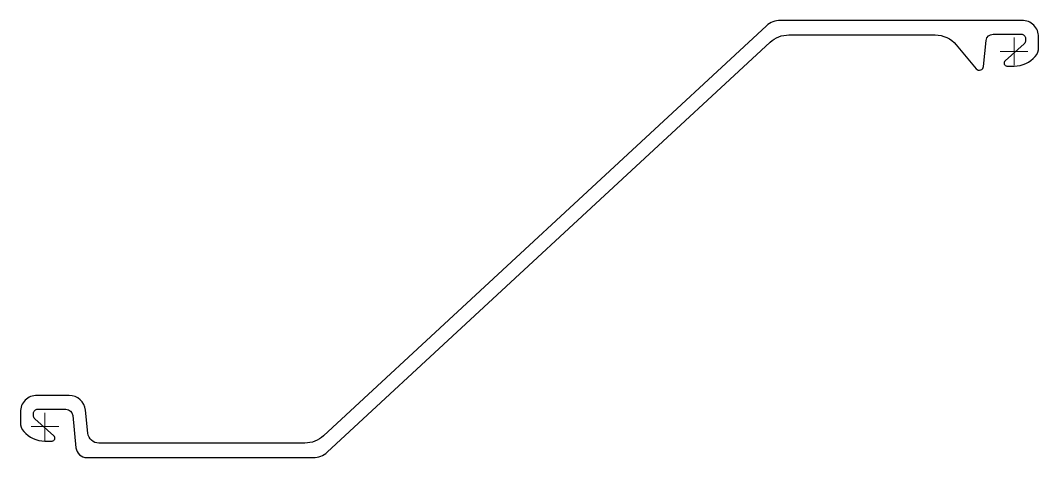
# Model space of a CAD drawing. Header units: millimetres. Extents: x 8 to 743, y -491 to -175.
import ezdxf

# ---------------------------------------------------------------- set-up
doc = ezdxf.new("R2010")
doc.units = ezdxf.units.MM
doc.layers.add('ref', color=4, linetype='Continuous', lineweight=5)

# ---------------------------------------------------------------- blocks, each defined once
blk = doc.blocks.new('AZ14-700-s')
blk.add_lwpolyline([(-15.35, -3.5, 0.219232), (-0.15, -10.5), (5.11, -10.5, 0.687281), (6.54, -6.79), (-7.26, 5.63, -0.212557), (-8.25, 7.86), (-8.25, 9.5, -0.414214), (-5.25, 12.5), (15.09, 12.5, -0.385314), (20.06, 8), (22.39, -15.3, 0.385314), (30.35, -22.5), (193.76, -22.5, 0.18895), (203.95, -18.51), (523.8, 277.67, -0.18895), (537.39, 283), (642.9, 283, -0.221695), (658.22, 275.86), (672.72, 258.57, 0.663703), (678.01, 260.2), (679.89, 279, -0.385314), (684.86, 283.5), (705.25, 283.5, -0.414214), (708.25, 280.5), (708.25, 278.86, -0.212557), (707.26, 276.63), (693.46, 264.21, 0.687281), (694.89, 260.5), (700.15, 260.5, 0.219232), (715.35, 267.5, 0.17875), (717.75, 274), (717.75, 281.5, 0.414214), (705.75, 293.5), (531.32, 293.5, 0.18895), (521.13, 289.51), (201.28, -6.67, -0.18895), (187.69, -12), (38.95, -12, -0.385314), (30.99, -4.8), (29.34, 11.69, 0.385314), (17.4, 22.5), (-5.75, 22.5, 0.414214), (-17.75, 10.5), (-17.75, 3, 0.17875), (-15.35, -3.5)], format="xyb")
at = {"layer": 'ref'}
for p, q in [((700, 261), (700, 281)), ((700, 281), (700, 261)), ((710, 271), (690, 271)), ((710, 271), (690, 271)), ((0, -10), (0, 10)), ((10, 0), (-10, 0))]:
    blk.add_line(p, q, dxfattribs=at)

msp = doc.modelspace()

# ---------------------------------------------------------------- block references
msp.add_blockref('AZ14-700-s', (25.45, -468.4))

doc.saveas('drawing.dxf')
